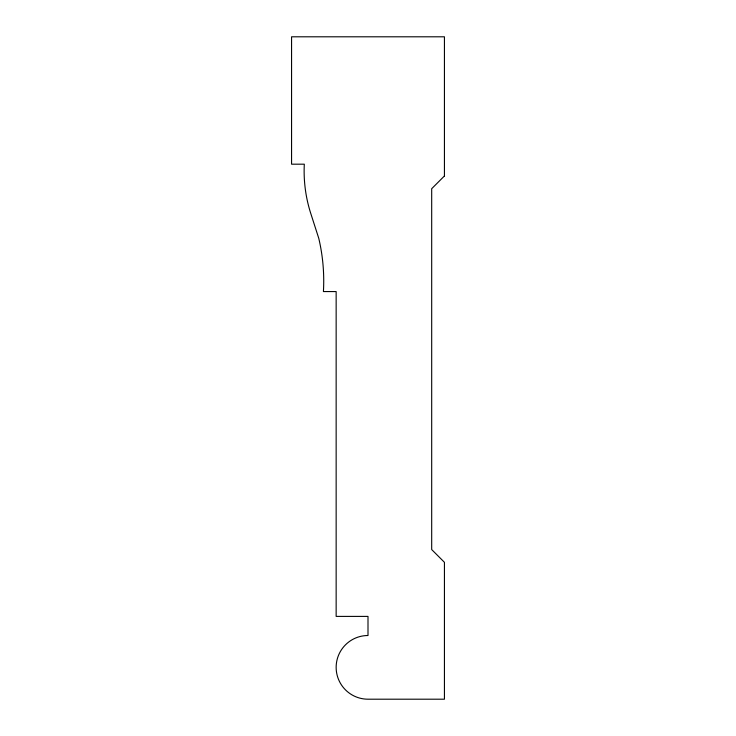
<?xml version="1.0" encoding="UTF-8"?>
<svg xmlns="http://www.w3.org/2000/svg" width="736" height="736" viewBox="0 0 736 736"><rect width="100%" height="100%" fill="white"/><g stroke="black" fill="none" stroke-linecap="round" stroke-linejoin="round"><path stroke-width="1.1" d="M444.434 175.959L431.692 188.692L431.692 549.571L444.434 562.313L444.434 699.2L368 699.2A31.85 31.85 0 0 1 336.15 667.35A31.85 31.85 0 0 1 368 635.508L368 616.4L336.15 616.4L336.15 291.566L323.417 291.566A185.509 185.509 0 0 0 318.762 238.317L310.463 212.511A138.423 138.423 0 0 1 304.308 164.183L291.566 164.183L291.566 36.8L444.434 36.8L444.434 175.959"/></g></svg>
